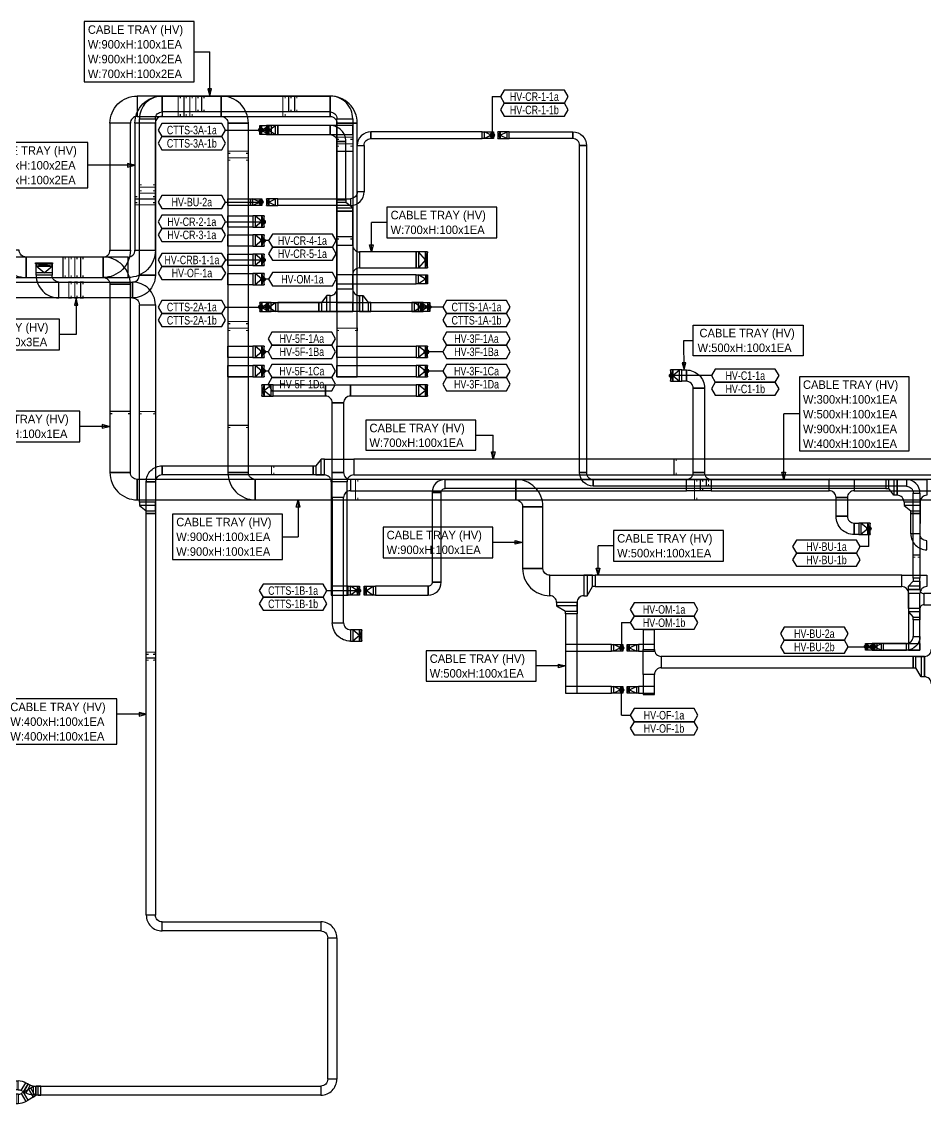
# Model space of a CAD drawing. Header units: millimetres. Extents: x 14100 to 374841, y -351975 to 881100.
# Drawn here: x 95361 to 135191, y -257495 to -209817 of the extents above; entities that cross this region are included whole.
import ezdxf
from ezdxf.enums import TextEntityAlignment as Align

# ---------------------------------------------------------------- set-up
doc = ezdxf.new("R2010")
doc.units = ezdxf.units.MM
doc.header["$LTSCALE"] = 150
for name, color, linetype in [('-----26 Electrical Cable Tray_HV_A', 4, 'Continuous'), ('-----26 Electrical Cable Tray_HV_B', 2, 'Continuous'), ('-----26 Electrical Cable Tray_HV_IT', 4, 'Continuous'), ('-----26 Electrical Cable Tray_HV_N', 30, 'Continuous'), ('-----26 Electrical Cable Tray_HV_UT A', 1, 'Continuous'), ('-----26 Electrical Cable Tray_HV_UT B', 71, 'Continuous'), ('-----26 Electrical Cable Tray_HV_발전기 A', 6, 'Continuous'), ('-----26 Electrical Cable Tray_HV_발전기 B', 103, 'Continuous'), ('-----29 주기', 1, 'Continuous'), ('-----30 Text', 2, 'Continuous'), ('-----99 Cable Schedule', 2, 'Continuous')]:
    doc.layers.add(name, color=color, linetype=linetype)
doc.styles.add('ELEC', font='Dotum.ttf')

# ---------------------------------------------------------------- blocks, each defined once
blk = doc.blocks.new('A$527511562058')
at = {"color": 0}
for p, q in [((0, 400), (400, 400)), ((0, 0), (0, 400)), ((400, 0), (0, 0)), ((400, 400), (500, 400)), ((500, 0), (400, 0)), ((500, 400), (500, 0))]:
    blk.add_line(p, q, dxfattribs=at)
at = {"color": 8}
for p, q in [((100, 400), (0, 0)), ((0, 400), (100, 0)), ((100, 200), (400, 400)), ((100, 0), (100, 400)), ((100, 200), (400, 0)), ((400, 400), (400, 0))]:
    blk.add_line(p, q, dxfattribs=at)
blk = doc.blocks.new('A$595823492043')
at = {"color": 0}
for p, q in [((0, 0), (0, 500)), ((0, 500), (100, 500)), ((100, 500), (500, 500)), ((500, 500), (500, 0)), ((100, 0), (0, 0)), ((500, 0), (100, 0))]:
    blk.add_line(p, q, dxfattribs=at)
at = {"color": 8}
for p, q in [((400, 250), (100, 500)), ((100, 0), (100, 500)), ((400, 500), (400, 0)), ((400, 0), (500, 500)), ((500, 0), (400, 500)), ((400, 250), (100, 0))]:
    blk.add_line(p, q, dxfattribs=at)
blk = doc.blocks.new('A$550585017316')
at = {"color": 0}
for p, q in [((400, 300), (0, 300)), ((0, 300), (0, 0)), ((0, 0), (400, 0)), ((500, 300), (400, 300)), ((400, 0), (500, 0)), ((500, 0), (500, 300))]:
    blk.add_line(p, q, dxfattribs=at)
at = {"color": 8}
for p, q in [((100, 0), (0, 300)), ((0, 0), (100, 300)), ((100, 150), (400, 300)), ((100, 300), (100, 0)), ((100, 150), (400, 0)), ((400, 0), (400, 300))]:
    blk.add_line(p, q, dxfattribs=at)
blk = doc.blocks.new('A$634112462862')
at = {"color": 0}
for p, q in [((0, 100), (0, 500)), ((0, 500), (700, 500)), ((700, 500), (700, 100)), ((0, 0), (0, 100)), ((700, 0), (0, 0)), ((700, 100), (700, 0))]:
    blk.add_line(p, q, dxfattribs=at)
at = {"color": 8}
for p, q in [((700, 400), (0, 500)), ((700, 500), (0, 400)), ((350, 100), (0, 400)), ((0, 400), (700, 400)), ((700, 100), (0, 100)), ((350, 100), (700, 400))]:
    blk.add_line(p, q, dxfattribs=at)
blk = doc.blocks.new('A$C9a0ab699')
h = blk.add_hatch(color=0)
edge = h.paths.add_edge_path()
edge.add_arc((64, 64), 64, -360, 0, ccw=False)
at = {"color": 0}
blk.add_circle((64, 64), 64, dxfattribs=at)
blk = doc.blocks.new('A$529866197279')
at = {"color": 0}
for p, q in [((0, 400), (0, 500)), ((0, 500), (700, 500)), ((700, 500), (700, 400)), ((0, 0), (0, 400)), ((700, 0), (0, 0)), ((700, 400), (700, 0))]:
    blk.add_line(p, q, dxfattribs=at)
at = {"color": 8}
for p, q in [((350, 100), (0, 400)), ((0, 400), (700, 400)), ((700, 100), (0, 100)), ((0, 100), (700, 0)), ((0, 0), (700, 100)), ((350, 100), (700, 400))]:
    blk.add_line(p, q, dxfattribs=at)
blk = doc.blocks.new('A$C668e3c95')
at = {"layer": '-----26 Electrical Cable Tray_HV_UT B'}
for p, q in [((0, 0), (0, 500)), ((0, 500), (300, 500)), ((300, 500), (300, 381)), ((300, 381), (0, 381)), ((0, 381), (0, 148)), ((300, 381), (0, 381)), ((0, 381), (0, 0)), ((0, 148), (500, 148)), ((0, 0), (500, 0)), ((500, 148), (300, 381)), ((500, 0), (500, 148))]:
    blk.add_line(p, q, dxfattribs=at)
blk = doc.blocks.new('A$Cb57f820e')
at = {"layer": '-----26 Electrical Cable Tray_HV_발전기 B'}
for p, q in [((346, 541), (0, 341)), ((402, 444), (346, 541)), ((0, 341), (56, 244)), ((56, 244), (402, 444)), ((91, 111), (491, 111)), ((91, 111), (91, 0)), ((91, 0), (491, 0)), ((491, 0), (491, 111))]:
    blk.add_line(p, q, dxfattribs=at)
for radius in [267, 667]:
    blk.add_arc((-175, 111), radius, 0, 30, dxfattribs=at)
blk = doc.blocks.new('A$C0a3045ae')
at = {"layer": '-----26 Electrical Cable Tray_HV_발전기 A'}
for p, q in [((346, 541), (0, 341)), ((402, 444), (346, 541)), ((0, 341), (56, 244)), ((56, 244), (402, 444)), ((91, 111), (491, 111)), ((91, 111), (91, 0)), ((491, 0), (491, 111)), ((91, 0), (491, 0))]:
    blk.add_line(p, q, dxfattribs=at)
for radius in [267, 667]:
    blk.add_arc((-175, 111), radius, 0, 30, dxfattribs=at)

msp = doc.modelspace()

# ---------------------------------------------------------------- linework, layer by layer
at = {"layer": '-----26 Electrical Cable Tray_HV_A', "elevation": 0}
for points in [[(108954, -214396), (106354, -214396), (106354, -214796), (108954, -214796)], [(112754, -219970), (110254, -219970), (110254, -220670), (112754, -220670)], [(109254, -221370), (112754, -221370), (112754, -220970), (109254, -220970)], [(108454, -222595), (106354, -222595), (106354, -222195), (108454, -222195)], [(110754, -222195), (112854, -222195), (112854, -222595), (110754, -222595)]]:
    msp.add_lwpolyline(points, close=True, dxfattribs=at)
at = {"layer": '-----26 Electrical Cable Tray_HV_A'}
for points in [[(108954, -214796, -0.414214), (109254, -215096), (109254, -215096), (109254, -215096), (109254, -215096), (109654, -215096, 0.414214), (108954, -214396)], [(109954, -220970), (109254, -220970), (109254, -220970), (109254, -219670), (109954, -219670, 0.414214), (110254, -219970), (110254, -220670), (110254, -220670, 0.414214)], [(110254, -221895), (110254, -222595), (110254, -222595), (108954, -222595), (108954, -221895, 0.414214), (109254, -221595), (109954, -221595), (109954, -221595, 0.414214)]]:
    msp.add_lwpolyline(points, format="xyb", close=True, dxfattribs=at)
for points in [[(109254, -215096), (109254, -217671), (109654, -217671), (109654, -215096)], [(109254, -218171), (109254, -219670), (109954, -219670), (109954, -218171)], [(109254, -220970), (109254, -221595), (109954, -221595), (109954, -220970)]]:
    msp.add_lwpolyline(points, close=True, dxfattribs=at)
at = {"layer": '-----26 Electrical Cable Tray_HV_A', "elevation": 0}
for points in [[(109254, -218171), (109254, -217671), (109654, -217671), (109654, -217790), (109254, -217790), (109254, -218023), (109954, -218023), (109654, -217790), (109254, -217790), (109254, -218171), (109954, -218171), (109954, -218023)], [(108954, -222595), (108454, -222595), (108454, -222195), (108573, -222195), (108573, -222595), (108806, -222595), (108806, -221895), (108573, -222195), (108573, -222595), (108954, -222595), (108954, -221895), (108806, -221895)], [(110254, -222595), (110754, -222595), (110754, -222195), (110634, -222195), (110634, -222595), (110401, -222595), (110401, -221895), (110634, -222195), (110634, -222595), (110254, -222595), (110254, -221895), (110401, -221895)]]:
    msp.add_lwpolyline(points, dxfattribs=at)
at = {"layer": '-----26 Electrical Cable Tray_HV_B', "elevation": 0}
for points in [[(114025, -230395), (114025, -229995, 0.414214), (113454, -230566), (113854, -230566, -0.414214)], [(133955, -230695), (133955, -229995), (133955, -229995), (135255, -229995), (135255, -230695, 0.414214), (134955, -230995), (134255, -230995), (134255, -230995, 0.414214)], [(135253, -232697, -0.414214), (134953, -232397), (134953, -232397), (134953, -232397), (134953, -232397), (134553, -232397, 0.414214), (135253, -233097)], [(113282, -234695), (113282, -235095, 0.414214), (113854, -234524), (113454, -234524, -0.414214)]]:
    msp.add_lwpolyline(points, format="xyb", close=True, dxfattribs=at)
for points in [[(133455, -230395), (114025, -230395), (114025, -229995), (133455, -229995)], [(113454, -230566), (113454, -234524), (113854, -234524), (113854, -230566)], [(134553, -232397), (134555, -231495), (134955, -231495), (134953, -232397)], [(113282, -234695), (110954, -234695), (110954, -235095), (113282, -235095)]]:
    msp.add_lwpolyline(points, close=True, dxfattribs=at)
for points in [[(133955, -229995), (133455, -229995), (133455, -230395), (133574, -230395), (133574, -229995), (133807, -229995), (133807, -230695), (133574, -230395), (133574, -229995), (133955, -229995), (133955, -230695), (133807, -230695)], [(134955, -230995), (134955, -231495), (134555, -231495), (134555, -231376), (134955, -231376), (134955, -231143), (134255, -231143), (134555, -231376), (134955, -231376), (134955, -230995), (134255, -230995), (134255, -231143)]]:
    msp.add_lwpolyline(points, dxfattribs=at)
at = {"layer": '-----26 Electrical Cable Tray_HV_IT', "elevation": 0}
for points in [[(101554, -213995), (101554, -213995, 0.414214), (101254, -214295), (101254, -214295), (100354, -214295, -0.414214), (101554, -213095)], [(104154, -213995), (104154, -213995, -0.414214), (104454, -214295), (104454, -214295), (105354, -214295, 0.414214), (104154, -213095)], [(108954, -213995), (108954, -213995, -0.414214), (109254, -214295), (109254, -214295), (110154, -214295, 0.414214), (108954, -213095)], [(95554, -220195), (95554, -220195, -0.414214), (95254, -219895), (95254, -219895), (94354, -219895, 0.414214), (95554, -221095)], [(100054, -220195), (100054, -220195, 0.414214), (100354, -219895), (100354, -219895), (101254, -219895, -0.414214), (100054, -221095)], [(124658, -225670), (124658, -225170, -0.414214), (125458, -225970), (124958, -225970), (124958, -225970), (124958, -225970), (124958, -225970, 0.414214)], [(108754, -226320), (108754, -225820), (108754, -225820), (109854, -225820), (109854, -226320, 0.414214), (109554, -226620), (109054, -226620), (109054, -226620, 0.414214)], [(109554, -230792), (109054, -230792), (109054, -230792), (109054, -229692), (109554, -229692, 0.414214), (109854, -229992), (109854, -230492), (109854, -230492, 0.414214)], [(125758, -229995), (125758, -230495), (125758, -230495), (124658, -230495), (124658, -229995, 0.414214), (124958, -229695), (125458, -229695), (125458, -229695, 0.414214)], [(130953, -230494), (130953, -229994), (130953, -229994), (132053, -229994), (132053, -230494, 0.414214), (131753, -230794), (131253, -230794), (131253, -230794, 0.414214)], [(132053, -231920), (132053, -232420, -0.414214), (131253, -231620), (131753, -231620), (131753, -231620), (131753, -231620), (131753, -231620, 0.414214)], [(109854, -236620), (109854, -237120, -0.414214), (109054, -236320), (109554, -236320), (109554, -236320), (109554, -236320), (109554, -236320, 0.414214)]]:
    msp.add_lwpolyline(points, format="xyb", close=True, dxfattribs=at)
for points in [[(108954, -213095), (101554, -213095), (101554, -213995), (108954, -213995)], [(104154, -213095), (101554, -213095), (101554, -213995), (104154, -213995)], [(100354, -214295), (100354, -219895), (101254, -219895), (101254, -214295)], [(104454, -214295), (104454, -225470), (105354, -225470), (105354, -214295)], [(94054, -221095), (100054, -221095), (100054, -220195), (94054, -220195)], [(95554, -221095), (100054, -221095), (100054, -220195), (95554, -220195)], [(105554, -224620), (104454, -224620), (104454, -224120), (105554, -224120)], [(112754, -224620), (109254, -224620), (109254, -224120), (112754, -224120)], [(105554, -225470), (104454, -225470), (104454, -224970), (105554, -224970)], [(112754, -225470), (109254, -225470), (109254, -224970), (112754, -224970)], [(124958, -229695), (124958, -225970), (125458, -225970), (125458, -229695)], [(109554, -226620), (109554, -229692), (109054, -229692), (109054, -226620)], [(109854, -230492), (124658, -230495), (124658, -229995), (109854, -229992)], [(125758, -230494), (130953, -230490), (130953, -229990), (125758, -229994)], [(132053, -230494), (146054, -230490), (146054, -229990), (132053, -229994)], [(109554, -236320), (109554, -230792), (109054, -230792), (109054, -236320)], [(131753, -230794), (131753, -231620), (131253, -231620), (131253, -230794)], [(132253, -232420), (132053, -232420), (132053, -231920), (132253, -231920)]]:
    msp.add_lwpolyline(points, close=True, dxfattribs=at)
at = {"layer": '-----26 Electrical Cable Tray_HV_IT', "ltscale": 7.5, "const_width": 50, "elevation": 0}
for points in [[(102616, -213895), (102616, -213995), (102516, -213995), (102516, -213095), (102616, -213095), (102616, -213195)], [(102876, -213895), (102876, -213995), (102776, -213995), (102776, -213095), (102876, -213095), (102876, -213195)], [(106972, -213895), (106972, -213995), (106872, -213995), (106872, -213095), (106972, -213095), (106972, -213195)], [(104554, -215924), (104454, -215924), (104454, -215824), (105354, -215824), (105354, -215924), (105254, -215924)], [(101154, -217534), (101254, -217534), (101254, -217634), (100354, -217634), (100354, -217534), (100454, -217534)], [(101154, -217794), (101254, -217794), (101254, -217894), (100354, -217894), (100354, -217794), (100454, -217794)], [(97284, -220995), (97284, -221095), (97184, -221095), (97184, -220195), (97284, -220195), (97284, -220295)], [(97544, -220995), (97544, -221095), (97444, -221095), (97444, -220195), (97544, -220195), (97544, -220295)], [(104554, -223431), (104454, -223431), (104454, -223331), (105354, -223331), (105354, -223431), (105254, -223431)], [(125376, -230395), (125376, -230495), (125276, -230495), (125276, -229995), (125376, -229995), (125376, -230095)]]:
    msp.add_lwpolyline(points, dxfattribs=at)
at = {"layer": '-----26 Electrical Cable Tray_HV_IT'}
for points in [[(109254, -214295), (109254, -225470), (110154, -225470), (110154, -214295)], [(124458, -225170), (124658, -225170), (124658, -225670), (124458, -225670)], [(108754, -226320), (106454, -226320), (106454, -225820), (108754, -225820)], [(112754, -226320), (109854, -226320), (109854, -225820), (112754, -225820)]]:
    msp.add_lwpolyline(points, close=True, dxfattribs=at)
at = {"layer": '-----26 Electrical Cable Tray_HV_IT', "ltscale": 7.5, "const_width": 50}
msp.add_lwpolyline([(109354, -223431), (109254, -223431), (109254, -223331), (110154, -223331), (110154, -223431), (110054, -223431)], dxfattribs=at)
at = {"layer": '-----26 Electrical Cable Tray_HV_N', "color": 1}
for p, q in [((102968, -211142), (103653, -211142)), ((111463, -218667), (110786, -218667)), ((124550, -223867), (124959, -223867)), ((129637, -227104, 0), (128952, -227104, 0)), ((115378, -228038), (116147, -228038)), ((106862, -232523), (107546, -232523)), ((121449, -232917, 0), (120764, -232917, 0))]:
    msp.add_line(p, q, dxfattribs=at)
at = {"layer": '-----26 Electrical Cable Tray_HV_N', "color": 1, "elevation": 0}
for points in [[(98122, -209817), (98122, -212467), (102968, -212467), (102968, -209817)], [(93436, -215149), (93436, -217149), (98282, -217149), (98282, -215149)], [(111463, -217992), (111463, -219342), (116309, -219342), (116309, -217992)], [(92182, -222938), (92182, -224288), (97028, -224288), (97028, -222938)], [(129637, -225468), (129637, -228740), (134483, -228740), (134483, -225468)], [(93075, -226984), (93075, -228334), (97921, -228334), (97921, -226984)], [(110532, -227377), (110532, -228699), (115378, -228699), (115378, -227377)], [(102015, -231523), (102015, -233523), (106862, -233523), (106862, -231523)], [(111288, -232096), (111288, -233446), (116134, -233446), (116134, -232096)], [(121449, -232242), (121449, -233592), (126295, -233592), (126295, -232242)], [(113188, -237542), (113188, -238892), (118034, -238892), (118034, -237542)], [(94704, -239670), (94704, -241670), (99550, -241670), (99550, -239670)]]:
    msp.add_lwpolyline(points, close=True, dxfattribs=at)
for points in [[(103653, -213095), (103733, -212775), (103573, -212775), (103653, -213095), (103653, -211142)], [(100354, -216149), (100034, -216069), (100034, -216229), (100354, -216149), (98282, -216149)], [(110778, -219970), (110698, -219650), (110858, -219650), (110778, -219970), (110786, -218667)], [(97765, -221995), (97685, -222315), (97845, -222315), (97765, -221995), (97765, -223613)], [(97765, -223613), (97028, -223613)], [(128952, -229993), (128872, -229673), (129032, -229673), (128952, -229993), (128952, -227104)], [(99224, -227659), (98904, -227579), (98904, -227739), (99224, -227659), (97921, -227659)], [(116147, -229095), (116067, -228775), (116227, -228775), (116147, -229095), (116147, -228038)], [(107546, -230895), (107626, -231215), (107466, -231215), (107546, -230895), (107546, -232523)], [(117438, -232771), (117118, -232851), (117118, -232691), (117438, -232771), (116134, -232771)], [(120764, -234220), (120684, -233900), (120844, -233900), (120764, -234220), (120764, -232917)], [(119338, -238217), (119018, -238297), (119018, -238137), (119338, -238217), (118034, -238217)], [(100854, -240345), (100534, -240265), (100534, -240425), (100854, -240345), (99550, -240345)]]:
    msp.add_lwpolyline(points, dxfattribs=at)
at = {"layer": '-----26 Electrical Cable Tray_HV_N', "color": 1}
msp.add_lwpolyline([(129805, -223192), (129805, -224542), (124959, -224542), (124959, -223192)], close=True, dxfattribs=at)
msp.add_lwpolyline([(124558, -225170), (124638, -224850), (124478, -224850), (124558, -225170), (124550, -223867)], dxfattribs=at)
at = {"layer": '-----26 Electrical Cable Tray_HV_UT A', "elevation": 0}
for points in [[(100454, -213995), (100454, -213995, 0.414214), (100154, -214295), (100154, -214295), (99254, -214295, -0.414214), (100454, -213095)], [(104154, -213995), (104154, -213995, -0.414214), (104454, -214295), (104454, -214295), (105354, -214295, 0.414214), (104154, -213095)], [(110154, -217320), (110154, -217320, -0.414214), (109854, -217620), (109854, -217620), (109854, -217920, 0.414214), (110454, -217320)], [(98954, -220195), (98954, -220195, 0.414214), (99254, -219895), (99254, -219895), (100154, -219895, -0.414214), (98954, -221095)], [(105654, -229995), (105654, -229995, -0.414214), (105354, -229695), (105354, -229695), (104454, -229695, 0.414214), (105654, -230895)], [(117138, -230895), (117138, -230895, -0.414214), (117438, -231195), (117438, -231195), (118338, -231195, 0.414214), (117138, -229995)], [(118638, -234220), (118638, -234220, -0.414214), (118338, -233920), (118338, -233920), (117438, -233920, 0.414214), (118638, -235120)], [(118638, -235120), (118638, -234220), (118638, -234220), (120138, -234220), (120138, -235120, 0.414214), (119838, -235420), (118938, -235420), (118938, -235420, 0.414214)], [(134154, -234720), (134154, -234220), (134154, -234220), (135254, -234220), (135254, -234720, 0.414214), (134954, -235020), (134454, -235020), (134454, -235020, 0.414214)]]:
    msp.add_lwpolyline(points, format="xyb", close=True, dxfattribs=at)
for points in [[(104154, -213095), (100454, -213095), (100454, -213995), (104154, -213995)], [(99254, -214295), (99254, -219895), (100154, -219895), (100154, -214295)], [(104454, -214295), (104454, -229695), (105354, -229695), (105354, -214295)], [(115654, -214670), (110754, -214670), (110754, -214970), (115654, -214970)], [(106654, -217620), (109854, -217620), (109854, -217920), (106654, -217920)], [(105554, -218870), (104454, -218870), (104454, -218370), (105554, -218370)], [(105554, -219720), (104454, -219720), (104454, -219220), (105554, -219220)], [(94054, -221095), (98954, -221095), (98954, -220195), (94054, -220195)], [(105554, -220570), (104454, -220570), (104454, -220070), (105554, -220070)], [(105554, -221420), (104454, -221420), (104454, -220920), (105554, -220920)], [(117138, -229995), (105654, -229995), (105654, -230895), (117138, -230895)], [(117438, -231195), (117438, -233920), (118338, -233920), (118338, -231195)], [(134154, -234220), (120638, -234220), (120638, -234720), (134154, -234720)], [(134954, -237520), (134954, -235020), (134454, -235020), (134454, -237520)], [(119338, -235920), (119338, -239420), (119838, -239420), (119838, -235920)], [(121354, -237270), (119338, -237270), (119338, -237570), (121354, -237570)], [(133353, -237220), (134954, -237220), (134954, -237520), (133353, -237520)], [(121354, -239120), (119338, -239120), (119338, -239420), (121354, -239420)]]:
    msp.add_lwpolyline(points, close=True, dxfattribs=at)
at = {"layer": '-----26 Electrical Cable Tray_HV_UT A', "ltscale": 7.5, "const_width": 50, "elevation": 0}
for points in [[(102356, -213895), (102356, -213995), (102256, -213995), (102256, -213095), (102356, -213095), (102356, -213195)], [(104554, -215624), (104454, -215624), (104454, -215524), (105354, -215524), (105354, -215624), (105254, -215624)], [(97804, -220995), (97804, -221095), (97704, -221095), (97704, -220195), (97804, -220195), (97804, -220295)], [(104554, -223131), (104454, -223131), (104454, -223031), (105354, -223031), (105354, -223131), (105254, -223131)], [(104554, -227710), (104454, -227710), (104454, -227610), (105354, -227610), (105354, -227710), (105254, -227710)]]:
    msp.add_lwpolyline(points, dxfattribs=at)
at = {"layer": '-----26 Electrical Cable Tray_HV_UT A'}
msp.add_lwpolyline([(110454, -215270), (110454, -215270, -0.414214), (110754, -214970), (110754, -214970), (110754, -214670, 0.414214), (110154, -215270)], format="xyb", close=True, dxfattribs=at)
for points in [[(110154, -217320), (110154, -215270), (110454, -215270), (110454, -217320)], [(104454, -217620), (105454, -217620), (105454, -217920), (104454, -217920)]]:
    msp.add_lwpolyline(points, close=True, dxfattribs=at)
at = {"layer": '-----26 Electrical Cable Tray_HV_UT A', "elevation": 0}
for points in [[(120138, -234220), (120638, -234220), (120638, -234720), (120518, -234720), (120518, -234220), (120285, -234220), (120285, -235120), (120518, -234720), (120518, -234220), (120138, -234220), (120138, -235120), (120285, -235120)], [(119838, -235420), (119838, -235920), (119338, -235920), (119338, -235801), (119838, -235801), (119838, -235568), (118938, -235568), (119338, -235801), (119838, -235801), (119838, -235420), (118938, -235420), (118938, -235568)]]:
    msp.add_lwpolyline(points, dxfattribs=at)
at = {"layer": '-----26 Electrical Cable Tray_HV_UT B', "elevation": 0}
for points in [[(116854, -214670), (119654, -214670), (119654, -214970), (116854, -214970)], [(119954, -229695), (119954, -215270), (120254, -215270), (120254, -229695)], [(95554, -221095), (98954, -221095), (98954, -220195), (95554, -220195)], [(99254, -221395), (99254, -229695), (100154, -229695), (100154, -221395)], [(139354, -229995), (100454, -229995), (100454, -230895), (139354, -230895)], [(120554, -229995), (134354, -229995), (134354, -230295), (120554, -230295)], [(134954, -230595), (134954, -234353), (134654, -234353), (134654, -230595)], [(136254, -235020), (135120, -235020), (135120, -235520), (136254, -235520)], [(134954, -236920), (134954, -236187), (134654, -236187), (134654, -236920)], [(123254, -237495), (123254, -236620), (122754, -236620), (122754, -237495)], [(123254, -237270), (122554, -237270), (122554, -237570), (123254, -237570)], [(134354, -237220), (133053, -237220), (133053, -237520), (134354, -237520)], [(134654, -237795), (123554, -237795), (123554, -238295), (134654, -238295)], [(123254, -239470), (123254, -238595), (122754, -238595), (122754, -239470)], [(123254, -239120), (122554, -239120), (122554, -239420), (123254, -239420)]]:
    msp.add_lwpolyline(points, close=True, dxfattribs=at)
for points in [[(119954, -215270), (119954, -215270, 0.414214), (119654, -214970), (119654, -214970), (119654, -214670, -0.414214), (120254, -215270)], [(95554, -220195), (95554, -220195, -0.414214), (95254, -219895), (95254, -219895), (94354, -219895, 0.414214), (95554, -221095)], [(98954, -221095), (98954, -221095, -0.414214), (99254, -221395), (99254, -221395), (100154, -221395, 0.414214), (98954, -220195)], [(100454, -229995), (100454, -229995, -0.414214), (100154, -229695), (100154, -229695), (99254, -229695, 0.414214), (100454, -230895)], [(120254, -229695), (120254, -229695, 0.414214), (120554, -229995), (120554, -229995), (120554, -230295, -0.414214), (119954, -229695)], [(134354, -230295), (134354, -230295, -0.414214), (134654, -230595), (134654, -230595), (134954, -230595, 0.414214), (134354, -229995)], [(134954, -235687), (134454, -235687), (134454, -235687), (134454, -234853), (134954, -234853, 0.414214), (135120, -235020), (135120, -235520), (135120, -235520, 0.414214)], [(134354, -237220), (134354, -237220, 0.414214), (134654, -236920), (134654, -236920), (134954, -236920, -0.414214), (134354, -237520)], [(123254, -238595), (122754, -238595), (122754, -238595), (122754, -237495), (123254, -237495, 0.414214), (123554, -237795), (123554, -238295), (123554, -238295, 0.414214)], [(135454, -237495), (136354, -237495), (136354, -237495), (136354, -238995), (135454, -238995, 0.414214), (135154, -238695), (135154, -237795), (135154, -237795, 0.414214)]]:
    msp.add_lwpolyline(points, format="xyb", close=True, dxfattribs=at)
at = {"layer": '-----26 Electrical Cable Tray_HV_UT B', "ltscale": 7.5, "const_width": 50, "elevation": 0}
for points in [[(98063, -220995), (98063, -221095), (97963, -221095), (97963, -220195), (98063, -220195), (98063, -220295)], [(100054, -227095), (100154, -227095), (100154, -226995), (99254, -226995), (99254, -227095), (99354, -227095)], [(110175, -230795), (110175, -230895), (110075, -230895), (110075, -229995), (110175, -229995), (110175, -230095)], [(125116, -230795), (125116, -230895), (125016, -230895), (125016, -229995), (125116, -229995), (125116, -230095)], [(125635, -230195), (125635, -230295), (125535, -230295), (125535, -229995), (125635, -229995), (125635, -230095)], [(134854, -233423), (134954, -233423), (134954, -233323), (134654, -233323), (134654, -233423), (134754, -233423)]]:
    msp.add_lwpolyline(points, dxfattribs=at)
at = {"layer": '-----26 Electrical Cable Tray_HV_UT B', "elevation": 0}
msp.add_lwpolyline([(135154, -237795), (134654, -237795), (134654, -238295), (134773, -238295), (134773, -237795), (135006, -237795), (135006, -238695), (134773, -238295), (134773, -237795), (135154, -237795), (135154, -238695), (135006, -238695)], dxfattribs=at)
at = {"layer": '-----26 Electrical Cable Tray_HV_발전기 A', "elevation": 0}
for points in [[(101554, -213795), (101554, -213095, 0.414214), (100554, -214095), (101254, -214095, -0.414214)], [(109254, -214095), (109954, -214095, 0.414214), (108954, -213095), (108954, -213795, -0.414214)], [(96704, -220995), (96004, -220995, 0.414214), (97004, -221995), (97004, -221295, -0.414214)], [(100554, -220995), (101254, -220995, -0.414214), (100254, -221995), (100254, -221295, 0.414214)], [(100554, -222295), (101254, -222295, 0.414214), (100254, -221295), (100254, -221995, -0.414214)], [(101554, -249495, -0.414214), (101254, -249195), (101254, -249195), (101254, -249195), (101254, -249195), (100854, -249195, 0.414214), (101554, -249895)], [(108554, -249895, -0.414214), (108854, -250195), (108854, -250195), (108854, -250195), (108854, -250195), (109254, -250195, 0.414214), (108554, -249495)], [(108854, -256431, -0.414214), (108554, -256731), (108554, -256731), (108554, -256731), (108554, -256731), (108554, -257131, 0.414214), (109254, -256431)]]:
    msp.add_lwpolyline(points, format="xyb", close=True, dxfattribs=at)
for points in [[(108954, -213095), (108954, -213795), (101554, -213795), (101554, -213095)], [(108954, -213095), (108954, -213795), (101554, -213795), (101554, -213095)], [(100554, -214095), (101254, -214095), (101254, -220995), (100554, -220995)], [(106654, -214796), (109954, -214796), (109954, -214396), (106654, -214396)], [(96004, -220495), (96004, -220595), (96704, -220595), (96704, -220495)], [(100254, -221295), (100254, -221995), (93854, -221995), (93854, -221295)], [(100554, -222295), (101254, -222295), (101254, -230995), (100554, -230995)], [(109954, -222195), (106654, -222195), (106654, -222595), (109954, -222595)], [(109254, -222195), (112554, -222195), (112554, -222595), (109254, -222595)], [(100854, -249195), (100854, -231495), (101254, -231495), (101254, -249195)], [(101554, -249495), (108554, -249495), (108554, -249895), (101554, -249895)], [(108854, -256431), (108854, -250195), (109254, -250195), (109254, -256431)], [(95865, -257222), (95644, -257350), (95444, -257004), (95665, -256876)], [(108554, -257131), (96206, -257131), (96206, -256731), (108554, -256731)]]:
    msp.add_lwpolyline(points, close=True, dxfattribs=at)
at = {"layer": '-----26 Electrical Cable Tray_HV_발전기 A', "ltscale": 7.5, "const_width": 50, "elevation": 0}
for points in [[(103136, -213695), (103136, -213795), (103036, -213795), (103036, -213095), (103136, -213095), (103136, -213195)], [(103396, -213695), (103396, -213795), (103296, -213795), (103296, -213095), (103396, -213095), (103396, -213195)], [(107232, -213695), (107232, -213795), (107132, -213795), (107132, -213095), (107232, -213095), (107232, -213195)], [(107492, -213695), (107492, -213795), (107392, -213795), (107392, -213095), (107492, -213095), (107492, -213195)], [(109354, -215007), (109254, -215007), (109254, -214907), (109954, -214907), (109954, -215007), (109854, -215007)], [(109354, -215307), (109254, -215307), (109254, -215207), (109954, -215207), (109954, -215307), (109854, -215307)], [(101154, -217014), (101254, -217014), (101254, -217114), (100554, -217114), (100554, -217014), (100654, -217014)], [(101154, -217274), (101254, -217274), (101254, -217374), (100554, -217374), (100554, -217274), (100654, -217274)], [(109354, -219397), (109254, -219397), (109254, -219297), (109954, -219297), (109954, -219397), (109854, -219397)], [(97544, -221895), (97544, -221995), (97444, -221995), (97444, -221295), (97544, -221295), (97544, -221395)], [(97804, -221895), (97804, -221995), (97704, -221995), (97704, -221295), (97804, -221295), (97804, -221395)], [(98063, -221895), (98063, -221995), (97963, -221995), (97963, -221295), (98063, -221295), (98063, -221395)], [(101154, -227099), (101254, -227099), (101254, -226999), (100554, -226999), (100554, -227099), (100654, -227099)], [(100954, -237705), (100854, -237705), (100854, -237605), (101254, -237605), (101254, -237705), (101154, -237705)]]:
    msp.add_lwpolyline(points, dxfattribs=at)
at = {"layer": '-----26 Electrical Cable Tray_HV_발전기 A'}
msp.add_lwpolyline([(109254, -214095), (109954, -214095, 0.414214), (108954, -213095), (108954, -213795, -0.414214)], format="xyb", close=True, dxfattribs=at)
for points in [[(109254, -214095), (109954, -214095), (109954, -222595), (109254, -222595)], [(109254, -214095), (109954, -214095), (109954, -215543), (109254, -215543)]]:
    msp.add_lwpolyline(points, close=True, dxfattribs=at)
at = {"layer": '-----26 Electrical Cable Tray_HV_발전기 A', "elevation": 0}
for points in [[(96704, -220495), (96004, -220595)], [(96004, -220495), (96704, -220595)], [(101254, -230995), (101254, -231495), (100854, -231495), (100854, -231376), (101254, -231376), (101254, -231143), (100554, -231143), (100854, -231376), (101254, -231376), (101254, -230995), (100554, -230995), (100554, -231143)]]:
    msp.add_lwpolyline(points, dxfattribs=at)
at = {"layer": '-----26 Electrical Cable Tray_HV_발전기 B', "elevation": 0}
msp.add_lwpolyline([(108704, -229795), (108204, -229795), (108204, -229395), (108323, -229395), (108323, -229795), (108556, -229795), (108556, -229095), (108323, -229395), (108323, -229795), (108704, -229795), (108704, -229095), (108556, -229095)], dxfattribs=at)
for points in [[(108704, -229795), (108704, -229095), (108704, -229095), (110004, -229095), (110004, -229795, 0.414214), (109704, -230095), (109004, -230095), (109004, -230095, 0.414214)], [(101554, -229795, 0.414214), (101254, -230095), (101254, -230095), (101254, -230095), (101254, -230095), (100854, -230095, -0.414214), (101554, -229395)], [(101554, -249495, -0.414214), (101254, -249195), (101254, -249195), (101254, -249195), (101254, -249195), (100854, -249195, 0.414214), (101554, -249895)], [(108554, -249895, -0.414214), (108854, -250195), (108854, -250195), (108854, -250195), (108854, -250195), (109254, -250195, 0.414214), (108554, -249495)], [(108854, -256431, -0.414214), (108554, -256731), (108554, -256731), (108554, -256731), (108554, -256731), (108554, -257131, 0.414214), (109254, -256431)]]:
    msp.add_lwpolyline(points, format="xyb", close=True, dxfattribs=at)
for points in [[(175554, -229795), (175554, -229095), (110004, -229095), (110004, -229795)], [(108204, -229795), (101554, -229795), (101554, -229395), (108204, -229395)], [(101254, -230095), (101254, -249195), (100854, -249195), (100854, -230095)], [(109004, -230095), (109004, -235094), (109704, -235094), (109704, -230095)], [(109004, -235094), (109754, -235094), (109754, -234694), (109004, -234694)], [(101554, -249495), (108554, -249495), (108554, -249895), (101554, -249895)], [(108854, -256431), (108854, -250195), (109254, -250195), (109254, -256431)], [(108554, -257131), (95985, -257131), (95985, -256731), (108554, -256731)]]:
    msp.add_lwpolyline(points, close=True, dxfattribs=at)
at = {"layer": '-----26 Electrical Cable Tray_HV_발전기 B', "ltscale": 7.5, "const_width": 50, "elevation": 0}
for points in [[(124212, -229695), (124212, -229795), (124112, -229795), (124112, -229088), (124212, -229088), (124212, -229188)], [(106474, -229695), (106474, -229795), (106374, -229795), (106374, -229395), (106474, -229395), (106474, -229495)], [(100954, -237964), (100854, -237964), (100854, -237864), (101254, -237864), (101254, -237964), (101154, -237964)]]:
    msp.add_lwpolyline(points, dxfattribs=at)
at = {"layer": '-----29 주기'}
for points in [[(116635, -212834), (116469, -213123), (116635, -213412), (119281, -213412), (119448, -213123), (119281, -212834)], [(116635, -213412), (116469, -213701), (116635, -213989), (119281, -213989), (119448, -213701), (119281, -213412)], [(101539, -214307), (101373, -214596), (101539, -214884), (104185, -214884), (104352, -214596), (104185, -214307)], [(101539, -214884), (101373, -215173), (101539, -215462), (104185, -215462), (104352, -215173), (104185, -214884)], [(106413, -219181), (106246, -219470), (106413, -219759), (109059, -219759), (109225, -219470), (109059, -219181)], [(106413, -219759), (106246, -220047), (106413, -220336), (109059, -220336), (109225, -220047), (109059, -219759)], [(101543, -220031), (101376, -220320), (101543, -220609), (104189, -220609), (104356, -220320), (104189, -220031)], [(101543, -220609), (101376, -220897), (101543, -221186), (104189, -221186), (104356, -220897), (104189, -220609)], [(106413, -220881), (106246, -221170), (106413, -221459), (109059, -221459), (109225, -221170), (109059, -220881)], [(101539, -222106), (101373, -222395), (101539, -222684), (104185, -222684), (104352, -222395), (104185, -222106)], [(114087, -222106), (113920, -222395), (114087, -222684), (116732, -222684), (116899, -222395), (116732, -222106)], [(101539, -222684), (101373, -222972), (101539, -223261), (104185, -223261), (104352, -222972), (104185, -222684)], [(114087, -222684), (113920, -222972), (114087, -223261), (116732, -223261), (116899, -222972), (116732, -222684)], [(114087, -223504), (113920, -223792), (114087, -224081), (116732, -224081), (116899, -223792), (116732, -223504)], [(114087, -224081), (113920, -224370), (114087, -224659), (116732, -224659), (116899, -224370), (116732, -224081)], [(114087, -224931), (113920, -225220), (114087, -225509), (116732, -225509), (116899, -225220), (116732, -224931)], [(114087, -225509), (113920, -225797), (114087, -226086), (116732, -226086), (116899, -225797), (116732, -225509)], [(125931, -225131), (125765, -225420), (125931, -225709), (128577, -225709), (128744, -225420), (128577, -225131)], [(125931, -225709), (125765, -225997), (125931, -226286), (128577, -226286), (128744, -225997), (128577, -225709)], [(122353, -235437), (122186, -235726), (122353, -236015), (124999, -236015), (125165, -235726), (124999, -235437)], [(122353, -236015), (122186, -236304), (122353, -236592), (124999, -236592), (125165, -236304), (124999, -236015)], [(128975, -236504), (128808, -236792), (128975, -237081), (131620, -237081), (131787, -236792), (131620, -236504)], [(128975, -237081), (128808, -237370), (128975, -237659), (131620, -237659), (131787, -237370), (131620, -237081)], [(122350, -240098), (122184, -240386), (122350, -240675), (124996, -240675), (125163, -240386), (124996, -240098)], [(122350, -240675), (122184, -240964), (122350, -241253), (124996, -241253), (125163, -240964), (124996, -240675)]]:
    msp.add_lwpolyline(points, close=True, dxfattribs=at)
at = {"layer": '-----29 주기', "elevation": 0}
for points in [[(101539, -217481), (101373, -217770), (101539, -218059), (104185, -218059), (104352, -217770), (104185, -217481)], [(101539, -218350), (101373, -218639), (101539, -218928), (104185, -218928), (104352, -218639), (104185, -218350)], [(101539, -218928), (101373, -219216), (101539, -219505), (104185, -219505), (104352, -219216), (104185, -218928)], [(106389, -223504), (106222, -223792), (106389, -224081), (109035, -224081), (109201, -223792), (109035, -223504)], [(106389, -224081), (106222, -224370), (106389, -224659), (109035, -224659), (109201, -224370), (109035, -224081)], [(106389, -224931), (106222, -225220), (106389, -225509), (109035, -225509), (109201, -225220), (109035, -224931)], [(106389, -225509), (106222, -225797), (106389, -226086), (109035, -226086), (109201, -225797), (109035, -225509)], [(129508, -232668), (129342, -232957), (129508, -233246), (132154, -233246), (132321, -232957), (132154, -232668)], [(129508, -233246), (129342, -233535), (129508, -233823), (132154, -233823), (132321, -233535), (132154, -233246)], [(106003, -234604), (105837, -234893), (106003, -235182), (108649, -235182), (108816, -234893), (108649, -234604)], [(106003, -235182), (105837, -235471), (106003, -235759), (108649, -235759), (108816, -235471), (108649, -235182)]]:
    msp.add_lwpolyline(points, close=True, dxfattribs=at)
at = {"layer": '-----99 Cable Schedule', "color": 1}
for p, q in [((116104, -213123), (116469, -213123)), ((132703, -232957), (132321, -232957)), ((121804, -236304), (122186, -236304)), ((121801, -240386), (122184, -240386))]:
    msp.add_line(p, q, dxfattribs=at)
for points in [[(116104, -213123), (116104, -214820)], [(104352, -214596), (106204, -214596)], [(106246, -219470), (106004, -219470)], [(104356, -220320), (106004, -220320)], [(106246, -221170), (106004, -221170)], [(104352, -222395), (106204, -222395)], [(113920, -222395), (113004, -222395)], [(125765, -225420), (124008, -225420)], [(121804, -236304), (121804, -237420)], [(131787, -237370), (132903, -237370)], [(121801, -240386), (121801, -239270)]]:
    msp.add_lwpolyline(points, dxfattribs=at)
at = {"layer": '-----99 Cable Schedule', "color": 1, "elevation": 0}
for points in [[(104352, -217770), (105904, -217770)], [(104352, -218639), (106000, -218639)], [(106222, -224370), (106004, -224370)], [(113920, -224370), (113204, -224370)], [(106222, -225220), (106004, -225220)], [(113920, -225220), (113204, -225220)], [(132703, -232957), (132703, -232170)], [(108816, -234893), (110203, -234893)]]:
    msp.add_lwpolyline(points, dxfattribs=at)
at = {"color": 0, "elevation": 0}
for points in [[(95979, -220495), (95979, -220445), (96729, -220445), (96729, -220495), (95979, -220495)], [(96029, -220595), (96004, -220595), (96004, -220495), (96704, -220495), (96704, -220595), (96679, -220595)]]:
    msp.add_lwpolyline(points, dxfattribs=at)

# ---------------------------------------------------------------- block references
at = {"layer": '-----26 Electrical Cable Tray_HV_A'}
msp.add_blockref('A$527511562058', (105854, -214796), dxfattribs=at)
at = {"layer": '-----26 Electrical Cable Tray_HV_A', "xscale": -1}
for name, p, rotation in [('A$529866197279', (113254, -219970), 90), ('A$527511562058', (105854, -222195), 180)]:
    msp.add_blockref(name, p, dxfattribs=dict(at, rotation=rotation))
at = {"layer": '-----26 Electrical Cable Tray_HV_A', "rotation": 180}
for p in [(113254, -220970), (113354, -222195)]:
    msp.add_blockref('A$527511562058', p, dxfattribs=at)
at = {"layer": '-----26 Electrical Cable Tray_HV_B'}
msp.add_blockref('A$527511562058', (110454, -235095), dxfattribs=at)
at = {"layer": '-----26 Electrical Cable Tray_HV_IT', "xscale": -1, "rotation": 180}
for p in [(105554, -224120), (112754, -224120), (105554, -224970), (112754, -224970), (112754, -225820), (132253, -231920), (109854, -236620)]:
    msp.add_blockref('A$595823492043', p, dxfattribs=at)
at = {"layer": '-----26 Electrical Cable Tray_HV_IT', "xscale": -1}
for p in [(124458, -225670), (106454, -226320)]:
    msp.add_blockref('A$595823492043', p, dxfattribs=at)
at = {"layer": '-----26 Electrical Cable Tray_HV_UT A', "xscale": -1}
for p in [(116154, -214970), (105954, -217920), (121854, -237570), (121854, -239420)]:
    msp.add_blockref('A$550585017316', p, dxfattribs=at)
at = {"layer": '-----26 Electrical Cable Tray_HV_UT A'}
for p in [(106154, -217920), (132853, -237520)]:
    msp.add_blockref('A$550585017316', p, dxfattribs=at)
at = {"layer": '-----26 Electrical Cable Tray_HV_UT A', "xscale": -1, "rotation": 180}
for p in [(105554, -218370), (105554, -219220), (105554, -220070), (105554, -220920)]:
    msp.add_blockref('A$595823492043', p, dxfattribs=at)
at = {"layer": '-----26 Electrical Cable Tray_HV_UT B'}
msp.add_blockref('A$550585017316', (116354, -214970), dxfattribs=at)
at = {"layer": '-----26 Electrical Cable Tray_HV_UT B', "xscale": -1}
msp.add_blockref('A$C668e3c95', (134954, -234853, 0), dxfattribs=at)
at = {"layer": '-----26 Electrical Cable Tray_HV_UT B', "rotation": 180}
msp.add_blockref('A$C668e3c95', (134954, -235687, 0), dxfattribs=at)
at = {"layer": '-----26 Electrical Cable Tray_HV_UT B', "xscale": -1, "rotation": 180}
for p in [(122054, -237270), (132553, -237220), (122054, -239120)]:
    msp.add_blockref('A$550585017316', p, dxfattribs=at)
at = {"layer": '-----26 Electrical Cable Tray_HV_발전기 A', "xscale": -1, "rotation": 180}
msp.add_blockref('A$527511562058', (106154, -214396), dxfattribs=at)
at = {"layer": '-----26 Electrical Cable Tray_HV_발전기 A'}
for name, p in [('A$634112462862', (96004, -220995)), ('A$527511562058', (106154, -222595))]:
    msp.add_blockref(name, p, dxfattribs=at)
at = {"layer": '-----26 Electrical Cable Tray_HV_발전기 A', "xscale": -1}
msp.add_blockref('A$527511562058', (113054, -222595), dxfattribs=at)
at = {"layer": '-----26 Electrical Cable Tray_HV_발전기 A'}
for p, rotation in [((96206, -257222), 89.99999999999999), ((95104, -257004), 270)]:
    msp.add_blockref('A$C0a3045ae', p, dxfattribs=dict(at, rotation=rotation))
at = {"layer": '-----26 Electrical Cable Tray_HV_발전기 B', "rotation": 180}
msp.add_blockref('A$527511562058', (110254, -234694), dxfattribs=at)
at = {"layer": '-----26 Electrical Cable Tray_HV_발전기 B', "xscale": -1}
for p, rotation in [((95104, -256986), 270), ((95985, -256640), 90)]:
    msp.add_blockref('A$Cb57f820e', p, dxfattribs=dict(at, rotation=rotation))
at = {"layer": '-----99 Cable Schedule', "color": 1, "xscale": 1.5, "yscale": 1.5, "zscale": 1.5}
for p, rotation in [((105808, -214500), 270), ((106108, -214500), 270), ((105808, -217674), 270), ((105904, -218543), 270), ((105908, -219374), 270), ((105908, -220224), 270), ((105908, -221074), 270), ((105808, -222299), 270), ((106108, -222299), 270), ((112908, -222299), 270), ((113208, -222299), 270), ((105908, -224274), 270), ((113108, -224274), 270), ((105908, -225124), 270), ((113108, -225124), 270), ((123912, -225324), 270), ((132799, -232074), 180), ((110107, -234797), 270), ((132699, -237466), 89.99999999999999), ((132999, -237466), 89.99999999999999), ((121897, -239174), 180)]:
    msp.add_blockref('A$C9a0ab699', p, dxfattribs=dict(at, rotation=rotation))
for p in [(116008, -214916), (121708, -237516)]:
    msp.add_blockref('A$C9a0ab699', p, dxfattribs=at)

# ---------------------------------------------------------------- texts
at = {"layer": '-----26 Electrical Cable Tray_HV_A', "style": 'ELEC'}
for s, p in [('CABLE TRAY (HV)', (111623, -218342)), ('W:700xH:100x1EA', (111623, -218992))]:
    msp.add_text(s, height=375, dxfattribs=at).set_placement(p, align=Align.MIDDLE_LEFT)
at = {"layer": '-----26 Electrical Cable Tray_HV_B', "style": 'ELEC'}
msp.add_text('W:400xH:100x1EA', height=375, dxfattribs=at).set_placement((129797, -228418, 0), align=Align.MIDDLE_LEFT)
at = {"layer": '-----26 Electrical Cable Tray_HV_IT', "ltscale": 7.5, "style": 'ELEC'}
for p in [(98282, -211467, 0), (93596, -216149)]:
    msp.add_text('W:900xH:100x2EA', height=375, dxfattribs=at).set_placement(p, align=Align.MIDDLE_LEFT)
at = {"layer": '-----26 Electrical Cable Tray_HV_IT', "style": 'ELEC'}
for s, p in [('CABLE TRAY (HV)', (125236, -223542)), ('W:500xH:100x1EA', (125153, -224192)), ('W:500xH:100x1EA', (129797, -227118, 0))]:
    msp.add_text(s, height=375, dxfattribs=at).set_placement(p, align=Align.MIDDLE_LEFT)
at = {"layer": '-----26 Electrical Cable Tray_HV_N', "style": 'ELEC'}
for p in [(98282, -210167, 0), (93596, -215499), (94864, -240020, 0)]:
    msp.add_text('CABLE TRAY (HV)', height=375, dxfattribs=at).set_placement(p, align=Align.MIDDLE_LEFT)
at = {"layer": '-----26 Electrical Cable Tray_HV_UT A', "ltscale": 7.5, "style": 'ELEC'}
msp.add_text('W:900xH:100x1EA', height=375, dxfattribs=at).set_placement((98282, -210817, 0), align=Align.MIDDLE_LEFT)
at = {"layer": '-----26 Electrical Cable Tray_HV_UT A', "style": 'ELEC'}
for s, p in [('W:900xH:100x1EA', (102175, -232523)), ('CABLE TRAY (HV)', (111448, -232446)), ('CABLE TRAY (HV)', (121609, -232592, 0)), ('W:900xH:100x1EA', (111448, -233096)), ('W:500xH:100x1EA', (121609, -233242, 0)), ('CABLE TRAY (HV)', (113348, -237892, 0)), ('W:500xH:100x1EA', (113348, -238542, 0))]:
    msp.add_text(s, height=375, dxfattribs=at).set_placement(p, align=Align.MIDDLE_LEFT)
at = {"layer": '-----26 Electrical Cable Tray_HV_UT B', "style": 'ELEC'}
for s, p in [('CABLE TRAY (HV)', (129797, -225818, 0)), ('W:300xH:100x1EA', (129797, -226468, 0)), ('CABLE TRAY (HV)', (93235, -227334)), ('W:900xH:100x1EA', (93235, -227984)), ('W:900xH:100x1EA', (129797, -227768, 0)), ('CABLE TRAY (HV)', (102175, -231873)), ('W:900xH:100x1EA', (102175, -233173))]:
    msp.add_text(s, height=375, dxfattribs=at).set_placement(p, align=Align.MIDDLE_LEFT)
at = {"layer": '-----26 Electrical Cable Tray_HV_발전기 A', "style": 'ELEC'}
for s, p in [('W:700xH:100x2EA', (98282, -212117, 0)), ('W:700xH:100x2EA', (93596, -216799)), ('CABLE TRAY (HV)', (92342, -223288)), ('W:700xH:100x3EA', (92342, -223938)), ('W:400xH:100x1EA', (94864, -240670, 0))]:
    msp.add_text(s, height=375, dxfattribs=at).set_placement(p, align=Align.MIDDLE_LEFT)
at = {"layer": '-----26 Electrical Cable Tray_HV_발전기 B', "style": 'ELEC'}
for s, p in [('CABLE TRAY (HV)', (110692, -227727, 0)), ('W:700xH:100x1EA', (110692, -228377, 0)), ('W:400xH:100x1EA', (94864, -241320, 0))]:
    msp.add_text(s, height=375, dxfattribs=at).set_placement(p, align=Align.MIDDLE_LEFT)
at = {"layer": '-----30 Text', "linetype": 'Continuous', "style": 'ELEC', "width": 0.8}
for s, p in [('HV-CR-1-1a', (117958, -213123)), ('HV-CR-1-1b', (117958, -213701)), ('CTTS-3A-1a', (102862, -214596)), ('CTTS-3A-1b', (102862, -215173)), ('HV-BU-2a', (102862, -217770)), ('HV-CR-2-1a', (102862, -218639)), ('HV-CR-3-1a', (102862, -219216)), ('HV-CR-4-1a', (107736, -219470)), ('HV-CRB-1-1a', (102866, -220320)), ('HV-CR-5-1a', (107736, -220047)), ('HV-OF-1a', (102866, -220897)), ('HV-OM-1a', (107736, -221170)), ('CTTS-2A-1a', (102862, -222395)), ('CTTS-1A-1a', (115409, -222395)), ('CTTS-2A-1b', (102862, -222972)), ('CTTS-1A-1b', (115409, -222972)), ('HV-5F-1Aa', (107712, -223792)), ('HV-3F-1Aa', (115409, -223792)), ('HV-5F-1Ba', (107712, -224370)), ('HV-3F-1Ba', (115409, -224370)), ('HV-5F-1Ca', (107712, -225220)), ('HV-3F-1Ca', (115409, -225220)), ('HV-C1-1a', (127254, -225420)), ('HV-5F-1Da', (107712, -225797)), ('HV-3F-1Da', (115409, -225797)), ('HV-C1-1b', (127254, -225997)), ('HV-BU-1a', (130831, -232957)), ('HV-BU-1b', (130831, -233535)), ('CTTS-1B-1a', (107326, -234893)), ('CTTS-1B-1b', (107326, -235471)), ('HV-OM-1a', (123676, -235726)), ('HV-OM-1b', (123676, -236304)), ('HV-BU-2a', (130298, -236792)), ('HV-BU-2b', (130298, -237370)), ('HV-OF-1a', (123673, -240386)), ('HV-OF-1b', (123673, -240964))]:
    msp.add_text(s, height=375, dxfattribs=at).set_placement(p, align=Align.MIDDLE)
at = {"color": 0, "style": 'ELEC', "width": 0.7}
msp.add_text('HV 트레이-발전기', height=50, dxfattribs=at).set_placement((96354, -220546), align=Align.MIDDLE_CENTER)

doc.saveas('drawing.dxf')
